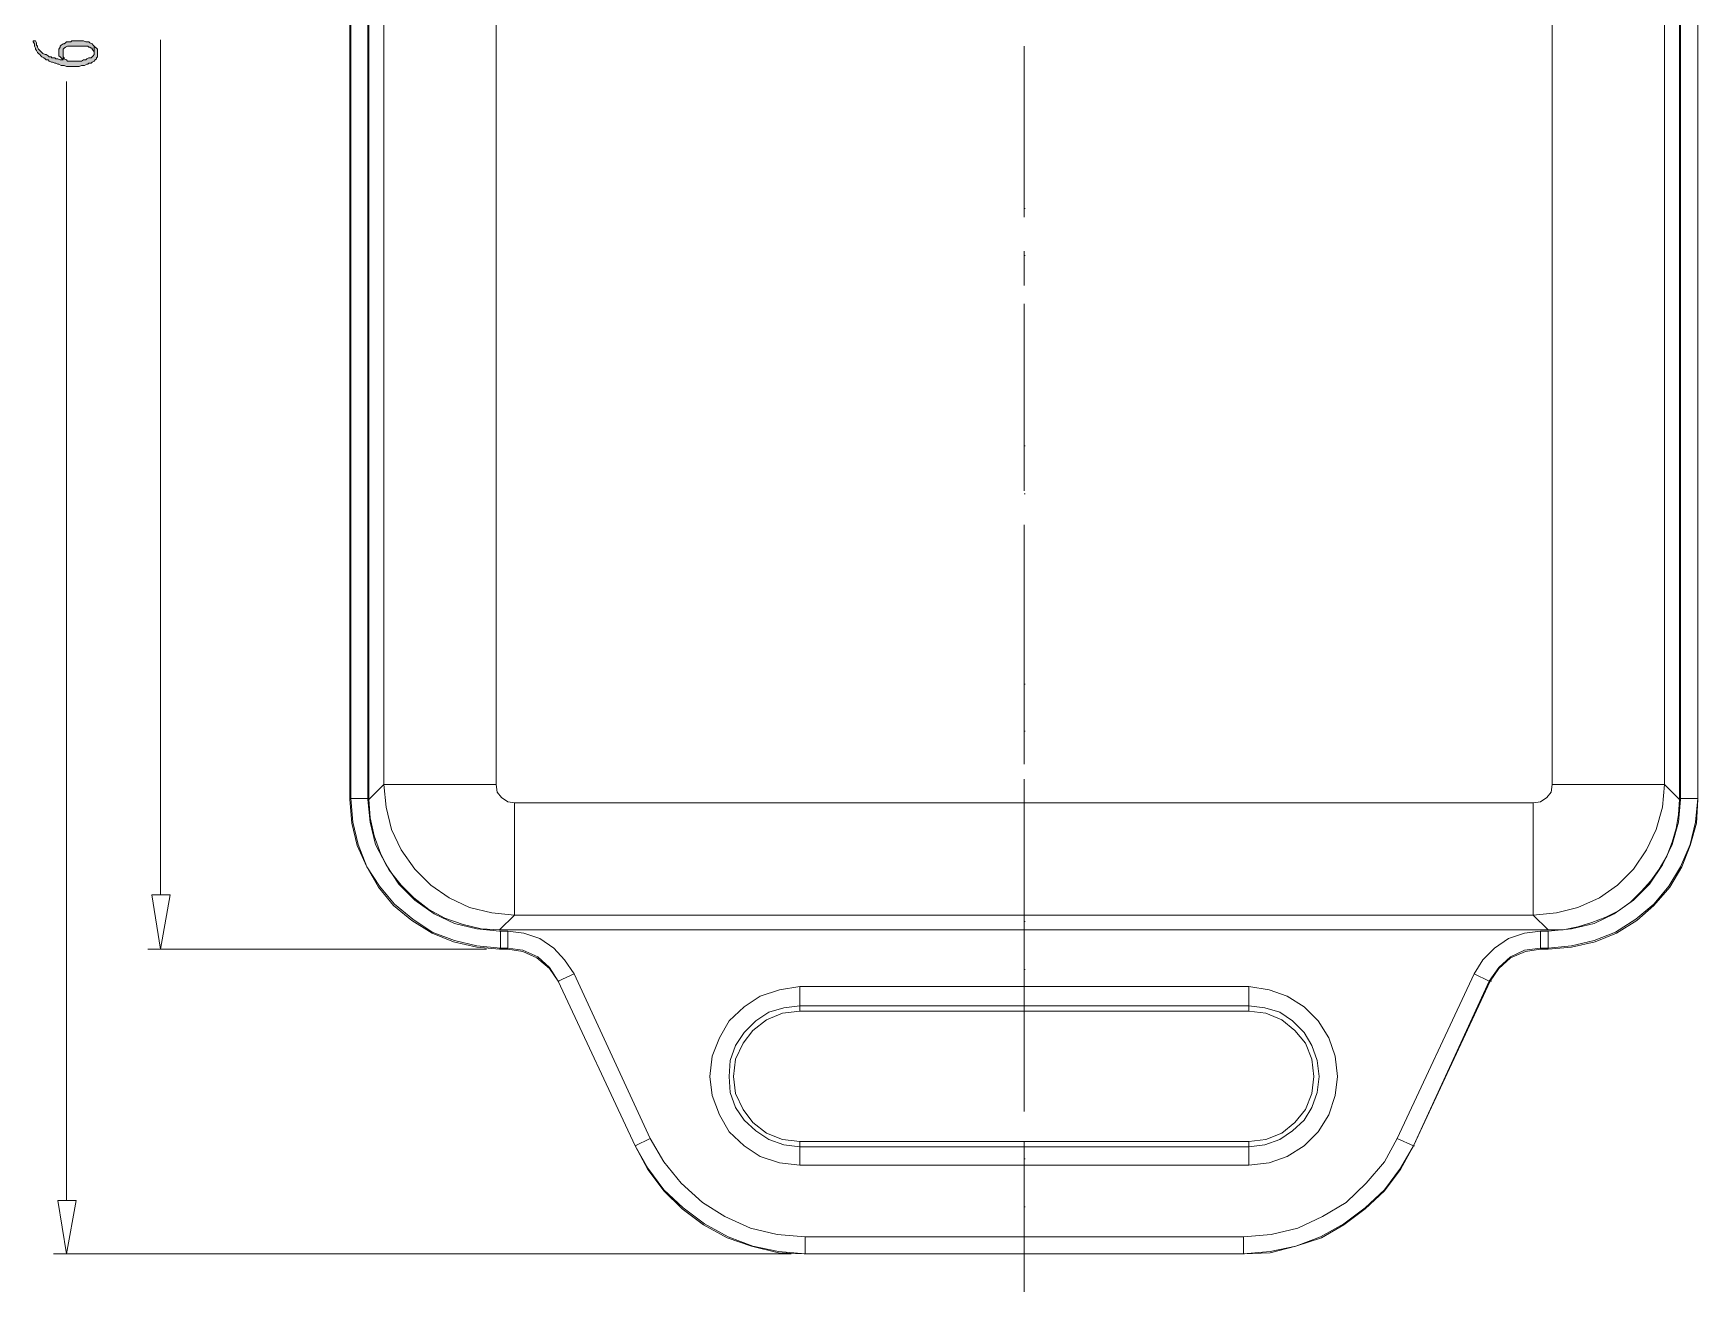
# Model space of a CAD drawing. Header units: millimetres. Extents: x 0 to 282, y 0 to 196.
# Drawn here: x 55.6 to 121.5, y 71.2 to 120.7 of the extents above; entities that cross this region are included whole.
import ezdxf

# ---------------------------------------------------------------- set-up
doc = ezdxf.new("R2010")
doc.units = ezdxf.units.MM

msp = doc.modelspace()

# ---------------------------------------------------------------- hatches: boundary and pattern name
h = msp.add_hatch(color=42)
h.dxf.hatch_style = 2
h.paths.add_polyline_path([(55.625894, 120.395894), (55.625894, 120.353561), (55.668227, 120.268894), (55.668227, 120.226561), (55.668227, 120.184227), (55.710561, 120.099561), (55.710561, 120.057227), (55.752894, 120.014894), (55.795227, 119.930227), (55.837561, 119.887894), (55.879894, 119.845561), (55.922227, 119.803227), (55.964561, 119.760894), (56.049227, 119.718561), (56.091561, 119.676227), (56.133894, 119.633894), (56.218561, 119.633894), (56.260894, 119.591561), (56.345561, 119.549228), (56.387894, 119.549228), (56.472561, 119.506894), (56.514894, 119.506894), (56.599561, 119.464561), (56.641894, 119.464561), (56.726561, 119.422227), (56.811227, 119.422227), (56.853561, 119.422227), (56.938227, 119.379894), (57.022894, 119.379894), (57.065227, 119.379894), (57.149894, 119.379894), (57.234561, 119.379894), (57.276894, 119.379894), (57.361561, 119.379894), (57.446227, 119.379894), (57.530894, 119.422227), (57.573227, 119.422227), (57.657894, 119.422227), (57.742561, 119.464561), (57.784894, 119.464561), (57.827227, 119.506894), (57.911894, 119.506894), (57.954227, 119.549228), (58.038894, 119.591561), (58.081227, 119.633894), (58.123561, 119.676227), (58.123561, 119.718561), (58.165894, 119.760894), (58.165894, 119.845561), (58.165894, 119.887894), (58.165894, 119.930227), (58.165894, 119.972561), (58.165894, 120.057227), (58.123561, 120.099561), (58.081227, 120.141894), (58.038894, 120.184227), (58.038894, 119.887894), (58.038894, 119.845561), (57.996561, 119.803227), (57.954227, 119.760894), (57.911894, 119.718561), (57.827227, 119.718561), (57.742561, 119.676227), (57.700227, 119.633894), (57.615561, 119.633894), (57.530894, 119.591561), (57.488561, 119.591561), (57.403894, 119.591561), (57.319227, 119.591561), (57.276894, 119.591561), (57.192227, 119.591561), (57.107561, 119.591561), (57.065227, 119.591561), (57.022894, 119.591561), (56.980561, 119.591561), (56.938227, 119.633894), (56.853561, 119.676227), (56.853561, 119.718561), (56.811227, 119.760894), (56.811227, 119.845561), (56.811227, 119.887894), (56.811227, 119.972561), (56.811227, 119.633894), (56.768894, 119.633894), (56.726561, 119.633894), (56.684227, 119.633894), (56.599561, 119.676227), (56.514894, 119.676227), (56.472561, 119.718561), (56.345561, 119.718561), (56.345561, 119.760894), (56.260894, 119.760894), (56.218561, 119.803227), (56.133894, 119.845561), (56.091561, 119.845561), (56.006894, 119.887894), (55.964561, 119.930227), (55.922227, 119.972561), (55.879894, 120.014894), (55.837561, 120.057227), (55.795227, 120.141894), (55.795227, 120.184227), (55.752894, 120.226561), (55.752894, 120.311227), (55.710561, 120.395894)])
h = msp.add_hatch(color=42)
h.dxf.hatch_style = 2
h.paths.add_polyline_path([(56.641894, 120.014894), (56.641894, 119.930227), (56.641894, 119.887894), (56.641894, 119.803227), (56.684227, 119.760894), (56.726561, 119.718561), (56.768894, 119.676227), (56.811227, 119.633894), (56.811227, 119.972561), (56.811227, 120.014894), (56.811227, 120.057227), (56.853561, 120.099561), (56.895894, 120.141894), (56.980561, 120.184227), (57.022894, 120.184227), (57.107561, 120.184227), (57.192227, 120.184227), (57.319227, 120.184227), (57.361561, 120.184227), (57.446227, 120.184227), (57.530894, 120.184227), (57.615561, 120.184227), (57.700227, 120.184227), (57.784894, 120.184227), (57.827227, 120.141894), (57.869561, 120.141894), (57.911894, 120.099561), (57.954227, 120.099561), (57.954227, 120.057227), (57.996561, 120.014894), (58.038894, 119.930227), (58.038894, 119.887894), (58.038894, 120.184227), (57.996561, 120.226561), (57.954227, 120.268894), (57.869561, 120.311227), (57.827227, 120.353561), (57.784894, 120.353561), (57.700227, 120.353561), (57.615561, 120.395894), (57.530894, 120.395894), (57.488561, 120.395894), (57.403894, 120.395894), (57.319227, 120.395894), (57.234561, 120.395894), (57.149894, 120.395894), (57.107561, 120.353561), (57.022894, 120.353561), (56.938227, 120.353561), (56.895894, 120.311227), (56.853561, 120.268894), (56.811227, 120.268894), (56.726561, 120.226561), (56.684227, 120.184227), (56.684227, 120.141894), (56.641894, 120.057227)])

# ---------------------------------------------------------------- linework, layer by layer
at = {"color": 0, "lineweight": 0}
for points in [[(68.156561, 90.339227), (68.156561, 154.135561)], [(68.198894, 154.093227), (68.198894, 90.381561)], [(68.876227, 154.093227), (68.876227, 90.381561)], [(68.918561, 90.339227), (68.918561, 154.135561)], [(120.819227, 90.339227), (120.819227, 154.135561)], [(120.861561, 90.381561), (120.861561, 154.093227)], [(121.538894, 154.135561), (121.538894, 90.339227)], [(121.538894, 90.381561), (121.538894, 154.093227)], [(69.511227, 153.542894), (69.511227, 90.931894)], [(73.956227, 153.542894), (73.956227, 90.931894)], [(115.781561, 90.931894), (115.781561, 153.542894)], [(120.226561, 90.931894), (120.226561, 153.542894)], [(68.156561, 90.339227), (68.198894, 90.381561)], [(68.156561, 90.339227), (68.241227, 89.407894), (68.452894, 88.518894), (68.833894, 87.672227), (69.299561, 86.867894), (69.892227, 86.148227), (70.611894, 85.555561), (71.416227, 85.047561), (72.262894, 84.708894), (73.194227, 84.497228), (74.083227, 84.412561)], [(68.198894, 90.381561), (68.283561, 89.450227), (68.495227, 88.561227), (68.833894, 87.672227), (69.341894, 86.910227), (69.934561, 86.190561), (70.654227, 85.597894), (71.416227, 85.089894), (72.305228, 84.751228), (73.194227, 84.539561), (74.125561, 84.454894)], [(68.876227, 90.381561), (68.198894, 90.381561)], [(68.876227, 90.381561), (68.876227, 90.339227)], [(68.876227, 90.339227), (68.960894, 89.450227), (69.172561, 88.561227), (69.595894, 87.756894), (70.103894, 86.994894), (70.738894, 86.359894), (71.500894, 85.809561), (72.305228, 85.428561), (73.194227, 85.216894), (74.083227, 85.132227)], [(69.511227, 90.931894), (68.918561, 90.339227)], [(68.918561, 90.339227), (68.960894, 89.619561), (69.130227, 88.899894), (69.384227, 88.180227), (69.722894, 87.545227), (70.188561, 86.952561), (70.696561, 86.444561), (71.289227, 85.978894), (71.924227, 85.640228), (72.643894, 85.386227), (73.363561, 85.216894), (74.083227, 85.174561)], [(69.511227, 90.931894), (69.595894, 90.042894), (69.807561, 89.153894), (70.188561, 88.349561), (70.738894, 87.587561), (71.373894, 86.952561), (72.093561, 86.444561), (72.897894, 86.063561), (73.786894, 85.851894), (74.675894, 85.767227)], [(73.956227, 90.931894), (69.511227, 90.931894)], [(73.956227, 90.931894), (73.998561, 90.635561), (74.167894, 90.423894), (74.421894, 90.254561), (74.675894, 90.212227)], [(115.019561, 90.212227), (115.315894, 90.254561), (115.569894, 90.423894), (115.739228, 90.635561), (115.781561, 90.931894)], [(115.019561, 85.767227), (115.950894, 85.851894), (116.797561, 86.063561), (117.644227, 86.444561), (118.363894, 86.952561), (118.998894, 87.587561), (119.506894, 88.349561), (119.887894, 89.153894), (120.141894, 90.042894), (120.226561, 90.931894)], [(115.612227, 84.454894), (116.543561, 84.539561), (117.432561, 84.751228), (118.279227, 85.089894), (119.083561, 85.597894), (119.803227, 86.190561), (120.395894, 86.910227), (120.861561, 87.672227), (121.242561, 88.561227), (121.454227, 89.450227), (121.538894, 90.381561)], [(115.612227, 85.174561), (116.204894, 85.174561), (116.797561, 85.301561), (117.347894, 85.470894), (117.898227, 85.682561), (118.406227, 85.936561), (118.871894, 86.275228), (119.295227, 86.698561), (119.676227, 87.121894), (120.014894, 87.587561), (120.311227, 88.095561), (120.522894, 88.645894), (120.692227, 89.196227), (120.776894, 89.746561), (120.819227, 90.339227)], [(115.612227, 85.132227), (116.543561, 85.216894), (117.432561, 85.428561), (118.236894, 85.809561), (118.998894, 86.359894), (119.633894, 86.994894), (120.141894, 87.756894), (120.522894, 88.561227), (120.776894, 89.450227), (120.861561, 90.339227)], [(115.612227, 84.412561), (116.543561, 84.497228), (117.474894, 84.708894), (118.321561, 85.047561), (119.125894, 85.555561), (119.803227, 86.148227), (120.438227, 86.867894), (120.903894, 87.672227), (121.242561, 88.518894), (121.496561, 89.407894), (121.538894, 90.339227)], [(115.781561, 90.931894), (120.226561, 90.931894)], [(120.226561, 90.931894), (120.819227, 90.339227)], [(120.861561, 90.339227), (120.861561, 90.381561)], [(120.861561, 90.381561), (121.538894, 90.381561)], [(121.538894, 90.381561), (121.538894, 90.339227)], [(74.675894, 90.212227), (74.675894, 85.767227)], [(74.675894, 90.212227), (115.019561, 90.212227)], [(115.019561, 90.212227), (115.019561, 85.767227)], [(74.675894, 85.767227), (74.083227, 85.174561)], [(74.675894, 85.767227), (115.019561, 85.767227)], [(115.019561, 85.767227), (115.612227, 85.174561)], [(115.612227, 85.174561), (74.083227, 85.174561)], [(74.083227, 85.132227), (74.125561, 85.132227)], [(74.125561, 85.132227), (74.125561, 84.454894)], [(74.125561, 85.132227), (74.421894, 85.132227)], [(77.046561, 83.438894), (76.665561, 83.989227), (76.242227, 84.454894), (75.691894, 84.835894), (75.056894, 85.047561), (74.421894, 85.132227)], [(74.421894, 85.132227), (74.421894, 84.454894)], [(115.315894, 85.132227), (114.680894, 85.047561), (114.045894, 84.835894), (113.495561, 84.454894), (113.029894, 83.989227), (112.691228, 83.438894)], [(115.315894, 85.132227), (115.315894, 84.454894)], [(115.315894, 85.132227), (115.612227, 85.132227)], [(115.612227, 85.132227), (115.612227, 84.454894)], [(74.083227, 84.412561), (74.125561, 84.454894)], [(74.379561, 84.412561), (74.083227, 84.412561)], [(74.125561, 84.454894), (74.421894, 84.454894)], [(74.421894, 84.454894), (74.379561, 84.412561)], [(74.421894, 84.412561), (74.379561, 84.412561)], [(76.411561, 83.142561), (76.072894, 83.692894), (75.607227, 84.116227), (75.014561, 84.370227), (74.421894, 84.454894)], [(76.411561, 83.142561), (76.072894, 83.650561), (75.564894, 84.073894), (75.014561, 84.327894), (74.421894, 84.412561)], [(115.315894, 84.454894), (114.680894, 84.370227), (114.130561, 84.116227), (113.664894, 83.692894), (113.283894, 83.142561)], [(115.315894, 84.412561), (114.723227, 84.327894), (114.130561, 84.073894), (113.664894, 83.650561), (113.326227, 83.142561)], [(115.315894, 84.454894), (115.315894, 84.412561)], [(115.315894, 84.454894), (115.612227, 84.454894)], [(115.315894, 84.412561), (115.358227, 84.412561)], [(115.612227, 84.412561), (115.315894, 84.412561)], [(115.612227, 84.454894), (115.612227, 84.412561)], [(77.046561, 83.438894), (76.411561, 83.142561)], [(76.411561, 83.142561), (76.453894, 83.142561)], [(76.411561, 83.142561), (76.453894, 83.142561)], [(77.046561, 83.438894), (80.052227, 76.919561)], [(113.283894, 83.142561), (112.691228, 83.438894), (109.643227, 76.919561)], [(113.283894, 83.142561), (110.278227, 76.623227), (113.326227, 83.142561)], [(113.283894, 83.142561), (113.326227, 83.142561)], [(113.326227, 83.142561), (113.368561, 83.142561)], [(85.978894, 82.930894), (85.174561, 82.803894), (84.412561, 82.549894), (83.777561, 82.126561), (83.184894, 81.576228), (82.803894, 80.898894), (82.507561, 80.179227), (82.422894, 79.374894), (82.507561, 78.612894), (82.803894, 77.850894), (83.184894, 77.173561), (83.777561, 76.623227), (84.412561, 76.199894), (85.174561, 75.945894), (85.978894, 75.861228)], [(85.978894, 82.930894), (85.978894, 81.957227)], [(85.978894, 82.930894), (103.758894, 82.930894)], [(103.758894, 75.861228), (104.563228, 75.945894), (105.282894, 76.199894), (105.960227, 76.623227), (106.510561, 77.173561), (106.933894, 77.850894), (107.187894, 78.612894), (107.272561, 79.374894), (107.187894, 80.179227), (106.933894, 80.898894), (106.510561, 81.576228), (105.960227, 82.126561), (105.282894, 82.549894), (104.563228, 82.803894), (103.758894, 82.930894)], [(103.758894, 82.930894), (103.758894, 81.957227)], [(85.978894, 82.168894), (85.343894, 82.084227), (84.751227, 81.914894), (84.243227, 81.576228), (83.777561, 81.110561), (83.438894, 80.602561), (83.227227, 80.009894), (83.184894, 79.374894), (83.227227, 78.739894), (83.438894, 78.147228), (83.777561, 77.639227), (84.243227, 77.215894), (84.751227, 76.877228), (85.343894, 76.665561), (85.978894, 76.580894)], [(85.978894, 81.957227), (85.301561, 81.872561), (84.666561, 81.618561), (84.116227, 81.195227), (83.735227, 80.687227), (83.438894, 80.052227), (83.354227, 79.374894), (83.438894, 78.697561), (83.735227, 78.062561), (84.116227, 77.554561), (84.666561, 77.131227), (85.301561, 76.877228), (85.978894, 76.792561)], [(85.978894, 82.168894), (103.758894, 82.168894)], [(103.758894, 81.957227), (85.978894, 81.957227)], [(103.758894, 76.580894), (104.393894, 76.665561), (104.986561, 76.877228), (105.494561, 77.215894), (105.960227, 77.639227), (106.256561, 78.147228), (106.468227, 78.739894), (106.552894, 79.374894), (106.468227, 80.009894), (106.256561, 80.602561), (105.960227, 81.110561), (105.494561, 81.576228), (104.986561, 81.914894), (104.393894, 82.084227), (103.758894, 82.168894)], [(103.758894, 76.792561), (104.436227, 76.877228), (105.071227, 77.131227), (105.579227, 77.554561), (106.002561, 78.062561), (106.256561, 78.697561), (106.341228, 79.374894), (106.256561, 80.052227), (106.002561, 80.687227), (105.579227, 81.195227), (105.071227, 81.618561), (104.436227, 81.872561), (103.758894, 81.957227)], [(80.052227, 76.919561), (79.459561, 76.623227)], [(79.459561, 76.623227), (79.967561, 75.734228), (80.602561, 74.887561), (81.364561, 74.167894), (82.211227, 73.532894), (83.142561, 73.024894), (84.116227, 72.643894), (85.132227, 72.432227), (86.190561, 72.347561)], [(79.459561, 76.623227), (79.967561, 75.691894), (80.602561, 74.845227), (81.322227, 74.125561), (82.168894, 73.490561), (83.100227, 72.982561), (84.073894, 72.643894), (85.132227, 72.389894), (86.148227, 72.347561)], [(79.459561, 76.623227), (79.501894, 76.623227)], [(80.052227, 76.919561), (80.602561, 75.988227), (81.279894, 75.141561), (82.126561, 74.379561), (83.015561, 73.829228), (84.031561, 73.363561), (85.089894, 73.109561), (86.190561, 73.024894)], [(85.978894, 75.861228), (85.978894, 76.792561)], [(85.978894, 76.792561), (103.758894, 76.792561)], [(103.758894, 76.580894), (85.978894, 76.580894)], [(103.547227, 73.024894), (104.647894, 73.109561), (105.706228, 73.363561), (106.679894, 73.829228), (107.611227, 74.379561), (108.415561, 75.141561), (109.135227, 75.988227), (109.643227, 76.919561)], [(103.547227, 72.347561), (104.605561, 72.432227), (105.621561, 72.643894), (106.595227, 73.024894), (107.526561, 73.532894), (108.373228, 74.167894), (109.135227, 74.887561), (109.770227, 75.734228), (110.278227, 76.623227)], [(103.547227, 72.347561), (104.605561, 72.389894), (105.621561, 72.643894), (106.637561, 72.982561), (107.526561, 73.490561), (108.373228, 74.125561), (109.135227, 74.845227), (109.770227, 75.691894), (110.278227, 76.623227)], [(103.758894, 75.861228), (103.758894, 76.792561)], [(109.643227, 76.919561), (110.278227, 76.623227)], [(110.278227, 76.623227), (110.320561, 76.623227)], [(103.758894, 75.861228), (85.978894, 75.861228)], [(86.190561, 73.024894), (86.190561, 72.347561)], [(86.190561, 73.024894), (103.547227, 73.024894)], [(103.547227, 73.024894), (103.547227, 72.347561)], [(86.190561, 72.347561), (86.148227, 72.347561)], [(86.190561, 72.347561), (103.547227, 72.347561), (86.148227, 72.347561)], [(103.547227, 72.347561), (103.589561, 72.347561)]]:
    msp.add_lwpolyline(points, dxfattribs=at)
at = {"color": 42, "lineweight": 0}
for points in [[(55.625894, 120.395894), (55.625894, 120.353561), (55.668227, 120.268894), (55.668227, 120.226561), (55.668227, 120.184227), (55.710561, 120.099561), (55.710561, 120.057227), (55.752894, 120.014894), (55.795227, 119.930227), (55.837561, 119.887894), (55.879894, 119.845561), (55.922227, 119.803227), (55.964561, 119.760894), (56.049227, 119.718561), (56.091561, 119.676227), (56.133894, 119.633894), (56.218561, 119.633894), (56.260894, 119.591561), (56.345561, 119.549228), (56.387894, 119.549228), (56.472561, 119.506894), (56.514894, 119.506894), (56.599561, 119.464561), (56.641894, 119.464561), (56.726561, 119.422227), (56.811227, 119.422227), (56.853561, 119.422227), (56.938227, 119.379894), (57.022894, 119.379894), (57.065227, 119.379894), (57.149894, 119.379894), (57.234561, 119.379894), (57.276894, 119.379894), (57.361561, 119.379894), (57.446227, 119.379894), (57.530894, 119.422227), (57.573227, 119.422227), (57.657894, 119.422227), (57.742561, 119.464561), (57.784894, 119.464561), (57.827227, 119.506894), (57.911894, 119.506894), (57.954227, 119.549228), (58.038894, 119.591561), (58.081227, 119.633894), (58.123561, 119.676227), (58.123561, 119.718561), (58.165894, 119.760894), (58.165894, 119.845561), (58.165894, 119.887894), (58.165894, 119.930227), (58.165894, 119.972561), (58.165894, 120.057227), (58.123561, 120.099561), (58.081227, 120.141894), (58.038894, 120.184227), (58.038894, 119.887894), (58.038894, 119.845561), (57.996561, 119.803227), (57.954227, 119.760894), (57.911894, 119.718561), (57.827227, 119.718561), (57.742561, 119.676227), (57.700227, 119.633894), (57.615561, 119.633894), (57.530894, 119.591561), (57.488561, 119.591561), (57.403894, 119.591561), (57.319227, 119.591561), (57.276894, 119.591561), (57.192227, 119.591561), (57.107561, 119.591561), (57.065227, 119.591561), (57.022894, 119.591561), (56.980561, 119.591561), (56.938227, 119.633894), (56.853561, 119.676227), (56.853561, 119.718561), (56.811227, 119.760894), (56.811227, 119.845561), (56.811227, 119.887894), (56.811227, 119.972561), (56.811227, 119.633894), (56.768894, 119.633894), (56.726561, 119.633894), (56.684227, 119.633894), (56.599561, 119.676227), (56.514894, 119.676227), (56.472561, 119.718561), (56.345561, 119.718561), (56.345561, 119.760894), (56.260894, 119.760894), (56.218561, 119.803227), (56.133894, 119.845561), (56.091561, 119.845561), (56.006894, 119.887894), (55.964561, 119.930227), (55.922227, 119.972561), (55.879894, 120.014894), (55.837561, 120.057227), (55.795227, 120.141894), (55.795227, 120.184227), (55.752894, 120.226561), (55.752894, 120.311227), (55.710561, 120.395894)], [(56.641894, 120.014894), (56.641894, 119.930227), (56.641894, 119.887894), (56.641894, 119.803227), (56.684227, 119.760894), (56.726561, 119.718561), (56.768894, 119.676227), (56.811227, 119.633894), (56.811227, 119.972561), (56.811227, 120.014894), (56.811227, 120.057227), (56.853561, 120.099561), (56.895894, 120.141894), (56.980561, 120.184227), (57.022894, 120.184227), (57.107561, 120.184227), (57.192227, 120.184227), (57.319227, 120.184227), (57.361561, 120.184227), (57.446227, 120.184227), (57.530894, 120.184227), (57.615561, 120.184227), (57.700227, 120.184227), (57.784894, 120.184227), (57.827227, 120.141894), (57.869561, 120.141894), (57.911894, 120.099561), (57.954227, 120.099561), (57.954227, 120.057227), (57.996561, 120.014894), (58.038894, 119.930227), (58.038894, 119.887894), (58.038894, 120.184227), (57.996561, 120.226561), (57.954227, 120.268894), (57.869561, 120.311227), (57.827227, 120.353561), (57.784894, 120.353561), (57.700227, 120.353561), (57.615561, 120.395894), (57.530894, 120.395894), (57.488561, 120.395894), (57.403894, 120.395894), (57.319227, 120.395894), (57.234561, 120.395894), (57.149894, 120.395894), (57.107561, 120.353561), (57.022894, 120.353561), (56.938227, 120.353561), (56.895894, 120.311227), (56.853561, 120.268894), (56.811227, 120.268894), (56.726561, 120.226561), (56.684227, 120.184227), (56.684227, 120.141894), (56.641894, 120.057227)]]:
    msp.add_lwpolyline(points, close=True, dxfattribs=at)
at = {"color": 3, "lineweight": 0}
for points in [[(60.663561, 86.571561), (60.663561, 120.438227)], [(56.938227, 74.464227), (56.938227, 118.787227)]]:
    msp.add_lwpolyline(points, dxfattribs=at)
at = {"color": 1, "lineweight": 0}
for points in [[(94.868894, 113.410894), (94.868894, 120.184227)], [(94.868894, 110.701561), (94.868894, 112.056227)], [(94.868894, 102.573561), (94.868894, 109.346894)], [(94.868894, 99.864227), (94.868894, 101.218894)], [(94.868894, 91.736227), (94.868894, 98.509561)], [(94.868894, 89.026894), (94.868894, 90.381561)], [(94.868894, 80.898894), (94.868894, 87.672227)], [(94.868894, 78.147228), (94.868894, 79.501894)], [(94.868894, 72.347561), (94.868894, 76.792561)]]:
    msp.add_lwpolyline(points, dxfattribs=at)
at = {"color": 2, "lineweight": 0}
for points in [[(94.868894, 119.422227), (94.868894, 115.654561)], [(94.868894, 113.749561), (94.911227, 113.749561)], [(94.868894, 111.886894), (94.911227, 111.886894)], [(94.868894, 109.981894), (94.868894, 106.214227)], [(94.868894, 104.351561), (94.911227, 104.351561)], [(94.868894, 102.446561), (94.911227, 102.446561)], [(94.868894, 100.583894), (94.868894, 96.816227)], [(94.868894, 94.911227), (94.911227, 94.911227)], [(94.868894, 93.048561), (94.911227, 93.048561)], [(94.868894, 91.143561), (94.868894, 87.375894)], [(94.868894, 85.513227), (94.911227, 85.513227)], [(94.868894, 83.608227), (94.911227, 83.608227)], [(94.868894, 81.745561), (94.868894, 77.977894)], [(94.868894, 76.115228), (94.911227, 76.115228)], [(94.868894, 74.210227), (94.911227, 74.210227)], [(94.868894, 72.347561), (94.868894, 68.622228)]]:
    msp.add_lwpolyline(points, dxfattribs=at)
at = {"color": 3, "lineweight": 0}
for points in [[(61.044561, 86.571561), (60.663561, 84.412561), (60.324894, 86.571561)], [(57.319227, 74.464227), (56.938227, 72.347561), (56.599561, 74.464227)]]:
    msp.add_lwpolyline(points, close=True, dxfattribs=at)
at = {"color": 131, "lineweight": 0}
for points in [[(73.575227, 84.412561), (60.155561, 84.412561)], [(85.640227, 72.347561), (56.430227, 72.347561)]]:
    msp.add_lwpolyline(points, dxfattribs=at)
at = {"color": 0, "lineweight": 0}
msp.add_lwpolyline([(76.411561, 83.142561), (79.459561, 76.623227)], close=True, dxfattribs=at)

doc.saveas('drawing.dxf')
